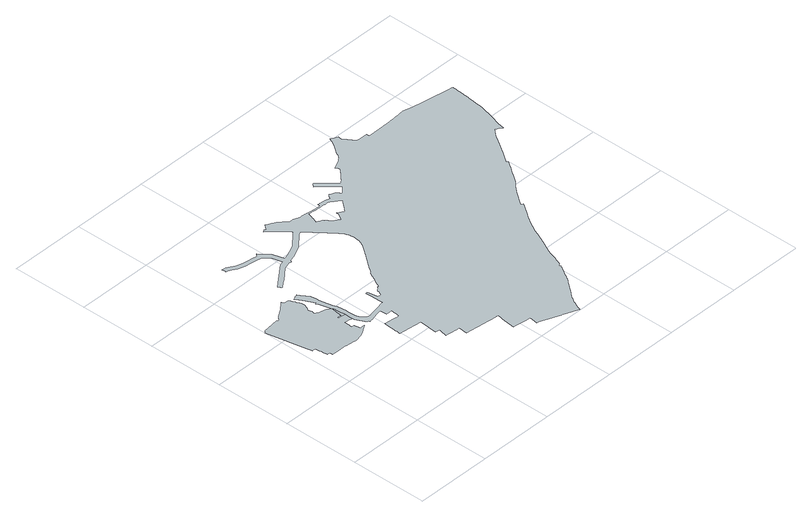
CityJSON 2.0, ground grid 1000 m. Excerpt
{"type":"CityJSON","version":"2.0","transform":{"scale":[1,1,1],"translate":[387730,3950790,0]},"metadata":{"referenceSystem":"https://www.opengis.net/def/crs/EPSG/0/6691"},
"CityObjects":{
"object1":{"type":"GenericCityObject","attributes":{"class":"25","urbanPlanType":"21","prefecture":"13","city":"13100"},"geometry":[{"type":"MultiSurface","lod":"0","boundaries":[[[0,1,2,3,4,5,6,7,8,9,10,11,12,13,14,15,16,17,18,19,20,21,22,23,24,25,26,27,28,29,30,31,32,33,34,35,36,37,38,39,40,41,42,43,44,45,46,47,48,49,50,51,52,53,54,55,56,57,58,59,60,61,62,63,64,65,66,67,68,69,70,71,72,73,74,75,76,77,78,79,80,81,82,83,84,85,86,87,88,89,90,91,92,93,94,95,96,97,98,99,100,101,102,103,104,105,106,107,108,109,110,111,112,113,114,115,116,117,118,119,120,121,122,123,124,125,126,127,128,129,130,131,132,133,134,135,136,137,138,139,140,141,142]]]}]},
"object2":{"type":"GenericCityObject","attributes":{"class":"25","urbanPlanType":"21","prefecture":"13","city":"13100"},"geometry":[{"type":"MultiSurface","lod":"0","boundaries":[[[143,144,145,146,147,148,149,150,151,141,140,139,138,137,136,135,134,133,132,131,130,129,128,127,126,125,124,123,122]]]}]},
"object3":{"type":"GenericCityObject","attributes":{"class":"24","urbanPlanType":"21","prefecture":"13","city":"13100"},"geometry":[{"type":"MultiSurface","lod":"0","boundaries":[[[152,153,154,155,156,157,158,159,160,161,162,163,164,165,166,167,168,169,170,171,172,173,174,175,176,177,178,179,180,181,182,183,184,185,186,187,188,189,190,191,192,193,194,195,196,197,198,199,200,201,202,203,204,205,206,207,208,209,210,211,212,213,214,215,216,217,218,219,220,221,222,223,224,225,226,227,228,229,230,231,232,233,234,235,236,237,238,239,240,241,242,243,244,245,246,247,248,249,250,251,252,253,254,255,256,257,258,259,260,261,262,263,264,265,266,267,268,269,270,271,272,273,274,275,276,277,278,279,280,281,282,283,284,285,286,287,288,289,290,291,292,293,294,295,296,297,298,299,300,301,302,303,304,305,306,307,308,309,310,311,312,313,314,315,316,317,318,319,320,321,322,323,324,325,326,327,328,329,330,331,332,333,334,335,336,337,338,339,340,341,342,343,344,345,346,347,348,349,350,351,352,353,354,355,356,357,358,359,360,361,362,363,364,365,366,367,368,369,370,371,372,373,374,375,376,377,378,379,380,381,382,383,384,385,386,387,388,389,390,391,392,393,394,395,396,397,398,399,400,401,402,403,404,405,406,407,408,409,410,411,412,413,414,415,416,417,418,419,420,421,422,423,424,425,426,427,428,429,430,431,432,433,434,435,436,437,438,439,440,441,442,443,444,445,446,447,448,449,450,451,452,453,454,455,456,457,458,459,460,461,462,463,464,465,466,467,468,469,470,471,472,473,474,475,476,477,478,479,480,481,482,483,484,485,486,487,488,489,490,491,492,493,494,495,496,497,498,499,500,501,502,503,504,505,506,507,508,509,510,511,512,513,514,515,516,517,518,519,520,521,522,523,524,525,526,527,528,529,530,531,532,533,534,535,536,537,538,539,540,541,542,543,544,545,546,547,548,549,550,551,552,553,554,555,556,557,558,559,560,561,562,563,564,565,566,567,568,569,570,571,572,573,574,575,576,577,578,579,580,581,582,583,142,141,151,150,149,148,147,146,145,144,143,122,121,120,119,584,585,586,587,588,589,590,591,592,593,594,595,596,597,598,599,600,601,602,603,604,605,606,607,608,609,610,611,612,613,614,615,616,617,618,619,620,621,622,623,624,625,626,627,628,629,630,631,632,633,634,635,636,637,638,639,640,641,642,643,644,645,646,647,648,649,650,651,652,653,654,655,656,657,658,659,660,661,662,663,664,665,666,667,668,669,670,671,672,673,674,675,676,677,678,679,680,681,682,683,684,685,686,687,688,689,690,691,692,693,694,695,696,697,698,699,700,701,702,703,704,705,706,707,708,709,710,711,712,713,714,715,716,717,718,719,720,721,722,723,724,725,726,727,728,729,730,731,732,733,734,735,736,737,738,739,740,741,742,743,744,745,746,747,748,749,750,751,752,753,754,755,756,757,758,759,760,761,762,763,764,765,766,767,768,769,770,771,772,773,774,775,776,777,778,779,780,781,782,783,784,785,786,787,788,789,790,791,792,793,794,795,796,797,798,799,800,801,802,803,804,805,806,807,808,809,810,811,812,813,814,815,816,817,818,819,820,821,822,823,824,825,826,827,828,829,830,831,832,833,834,835,836,837,838,839,840,841,842,843,844,845,846,847,848,849,850,851,852,853,854,855,856,857,858,859,860,861,862,863,864,865,866,867,868,869,870,871,872,873,874,875,876,877,878,879,880,881,882,883,884,885,886,887,888,889,890,891,892,893,894,895,896,897,898,899,900,901,902,903,904,905,906,907,908,909,910],[911,912,913,914,915,916,917,918,919,920,921,922,923,924,925,926,927,928,929,930,931,932,933,934,935,936,937,938,939,940,941,942,943,944,945,946,947,948,949,950,951,952,953,954,955,956,957,958,959,960,961,962,963,964,965,966,967,968,969,970,971,972,973,974,975,976,977,978,979,980,981,982,983,984,985,986,987,988,989,990,991,992,993,994,995,996,997,998,999,1000,1001,1002,1003,1004,1005,1006,1007,1008,1009,1010,1011,1012,1013,1014,1015]]]}]}
},
"vertices":[
[808,1997,0],[803,2003,0],[789,2016,0],[768,2031,0],[757,2037,0],[742,2043,0],[741,2043,0],[719,2049,0],[694,2054,0],[672,2061,0],[638,2076,0],[616,2090,0],[626,2130,0],[615,2170,0],[613,2173,0],[624,2191,0],[634,2208,0],[643,2232,0],[644,2249,0],[654,2248,0],[654,2257,0],[655,2263,0],[655,2268,0],[650,2308,0],[646,2329,0],[639,2343,0],[627,2368,0],[624,2374,0],[616,2389,0],[613,2394,0],[609,2406,0],[607,2412,0],[602,2424,0],[598,2435,0],[596,2441,0],[589,2448,0],[572,2449,0],[566,2449,0],[533,2457,0],[519,2482,0],[517,2486,0],[502,2471,0],[416,2404,0],[370,2374,0],[342,2355,0],[322,2341,0],[317,2338,0],[292,2318,0],[290,2312,0],[289,2310,0],[270,2293,0],[245,2300,0],[32,2275,0],[19,2255,0],[6,2253,0],[15,2206,0],[111,1722,0],[123,1668,0],[124,1660,0],[169,1664,0],[174,1632,0],[177,1602,0],[180,1580,0],[183,1559,0],[183,1553,0],[184,1546,0],[190,1503,0],[190,1499,0],[223,1503,0],[226,1479,0],[229,1458,0],[278,1457,0],[356,1455,0],[414,1453,0],[462,1450,0],[485,1447,0],[564,1437,0],[570,1436,0],[575,1436,0],[581,1436,0],[587,1436,0],[593,1436,0],[598,1436,0],[604,1437,0],[610,1437,0],[615,1438,0],[621,1439,0],[627,1441,0],[649,1447,0],[651,1447,0],[662,1450,0],[668,1451,0],[673,1453,0],[678,1455,0],[683,1457,0],[688,1459,0],[693,1461,0],[698,1463,0],[703,1466,0],[708,1469,0],[713,1472,0],[831,1544,0],[831,1548,0],[828,1548,0],[794,1545,0],[770,1543,0],[763,1577,0],[761,1597,0],[760,1631,0],[736,1631,0],[720,1632,0],[722,1674,0],[726,1674,0],[726,1739,0],[737,1738,0],[739,1738,0],[755,1738,0],[787,1732,0],[826,1725,0],[830,1724,0],[831,1740,0],[831,1757,0],[834,1824,0],[766,1836,0],[744,1839,0],[739,1841,0],[733,1842,0],[711,1848,0],[723,1852,0],[732,1853,0],[739,1853,0],[769,1855,0],[784,1855,0],[792,1854,0],[793,1879,0],[793,1885,0],[794,1906,0],[793,1922,0],[802,1946,0],[809,1984,0],[810,1991,0],[810,1993,0],[808,1996,0],
[834,1826,0],[832,1855,0],[831,1859,0],[824,1923,0],[822,1944,0],[820,1968,0],[818,1978,0],[816,1984,0],[814,1988,0],
[2985,4025,0],[2980,4024,0],[2960,3983,0],[2945,3952,0],[2930,3926,0],[2912,3900,0],[2899,3881,0],[2871,3841,0],[2867,3835,0],[2856,3823,0],[2846,3810,0],[2835,3783,0],[2830,3771,0],[2827,3764,0],[2823,3756,0],[2815,3747,0],[2808,3738,0],[2807,3737,0],[2800,3731,0],[2786,3721,0],[2765,3706,0],[2761,3703,0],[2738,3690,0],[2673,3655,0],[2646,3645,0],[2644,3645,0],[2664,3609,0],[2675,3596,0],[2601,3516,0],[2561,3478,0],[2530,3447,0],[2507,3428,0],[2488,3412,0],[2334,3578,0],[2285,3631,0],[2284,3631,0],[2275,3628,0],[2265,3618,0],[2259,3610,0],[2257,3608,0],[2245,3593,0],[2245,3592,0],[2304,3529,0],[2459,3363,0],[2414,3321,0],[2374,3284,0],[2365,3294,0],[2353,3311,0],[2320,3345,0],[2304,3351,0],[2285,3359,0],[2256,3375,0],[2254,3374,0],[2248,3371,0],[2242,3363,0],[2238,3358,0],[2232,3351,0],[2227,3343,0],[2225,3340,0],[2219,3329,0],[2211,3312,0],[2203,3317,0],[2194,3322,0],[2184,3327,0],[2176,3330,0],[2168,3333,0],[2159,3335,0],[2153,3336,0],[2151,3336,0],[2147,3336,0],[2142,3337,0],[2116,3341,0],[2098,3342,0],[2091,3343,0],[2090,3343,0],[2080,3344,0],[2070,3345,0],[2066,3345,0],[2056,3345,0],[2048,3346,0],[2048,3340,0],[2048,3316,0],[1977,3316,0],[1958,3318,0],[1930,3322,0],[1921,3323,0],[1906,3324,0],[1895,3324,0],[1882,3323,0],[1876,3325,0],[1871,3326,0],[1866,3327,0],[1862,3328,0],[1857,3329,0],[1851,3331,0],[1846,3332,0],[1830,3333,0],[1818,3335,0],[1799,3336,0],[1797,3336,0],[1780,3337,0],[1772,3338,0],[1765,3339,0],[1732,3348,0],[1668,3369,0],[1628,3369,0],[1561,3423,0],[1534,3445,0],[1512,3467,0],[1465,3490,0],[1463,3491,0],[1462,3491,0],[1460,3492,0],[1429,3510,0],[1424,3512,0],[1393,3531,0],[1353,3475,0],[1345,3464,0],[1324,3483,0],[1298,3460,0],[1310,3450,0],[1335,3428,0],[1358,3404,0],[1380,3380,0],[1414,3340,0],[1423,3329,0],[1425,3327,0],[1461,3285,0],[1470,3275,0],[1509,3230,0],[1519,3218,0],[1516,3217,0],[1515,3217,0],[1514,3217,0],[1512,3216,0],[1511,3215,0],[1510,3215,0],[1509,3214,0],[1508,3214,0],[1507,3213,0],[1505,3212,0],[1504,3212,0],[1503,3211,0],[1501,3210,0],[1499,3209,0],[1498,3208,0],[1497,3208,0],[1496,3207,0],[1494,3206,0],[1492,3204,0],[1491,3204,0],[1490,3203,0],[1488,3202,0],[1487,3201,0],[1484,3198,0],[1481,3196,0],[1336,3069,0],[1332,3066,0],[1332,3065,0],[1327,3062,0],[1326,3061,0],[1323,3059,0],[1321,3058,0],[1318,3056,0],[1316,3054,0],[1314,3053,0],[1313,3052,0],[1311,3051,0],[1309,3050,0],[1308,3050,0],[1306,3048,0],[1304,3047,0],[1303,3047,0],[1301,3046,0],[1299,3045,0],[1298,3044,0],[1296,3043,0],[1294,3043,0],[1293,3042,0],[1289,3040,0],[1169,2993,0],[1109,2972,0],[1064,3126,0],[1043,3151,0],[957,3254,0],[930,3224,0],[869,3232,0],[809,3242,0],[736,3249,0],[655,3279,0],[599,3310,0],[548,3334,0],[526,3339,0],[500,3346,0],[501,3343,0],[504,3332,0],[506,3324,0],[508,3317,0],[511,3310,0],[511,3307,0],[511,3305,0],[507,3295,0],[504,3288,0],[530,3282,0],[574,3261,0],[631,3230,0],[632,3229,0],[724,3195,0],[802,3188,0],[861,3177,0],[947,3166,0],[951,3164,0],[1011,3092,0],[1052,2952,0],[994,2933,0],[794,2776,0],[749,2744,0],[739,2737,0],[687,2698,0],[693,2690,0],[696,2685,0],[699,2681,0],[703,2668,0],[704,2666,0],[716,2651,0],[772,2693,0],[781,2699,0],[827,2731,0],[985,2855,0],[1080,2888,0],[1097,2879,0],[1110,2881,0],[1112,2882,0],[1123,2903,0],[1193,2927,0],[1352,2994,0],[1525,3145,0],[1527,3147,0],[1528,3148,0],[1529,3149,0],[1530,3149,0],[1531,3150,0],[1532,3150,0],[1532,3151,0],[1533,3151,0],[1534,3152,0],[1535,3152,0],[1537,3153,0],[1538,3154,0],[1540,3155,0],[1542,3156,0],[1543,3156,0],[1544,3156,0],[1545,3157,0],[1546,3157,0],[1548,3157,0],[1548,3158,0],[1549,3158,0],[1550,3158,0],[1551,3158,0],[1553,3159,0],[1554,3159,0],[1555,3159,0],[1569,3161,0],[1588,3137,0],[1601,3121,0],[1613,3107,0],[1629,3089,0],[1642,3075,0],[1654,3059,0],[1668,3043,0],[1680,3028,0],[1690,3016,0],[1700,3004,0],[1714,2988,0],[1728,2972,0],[1737,2960,0],[1746,2948,0],[1756,2936,0],[1766,2923,0],[1774,2913,0],[1784,2901,0],[1793,2890,0],[1803,2877,0],[1805,2874,0],[1808,2870,0],[1810,2868,0],[1817,2860,0],[1825,2850,0],[1833,2839,0],[1855,2811,0],[1857,2808,0],[1861,2800,0],[1865,2794,0],[1868,2786,0],[1871,2777,0],[1875,2768,0],[1878,2759,0],[1881,2750,0],[1884,2741,0],[1886,2731,0],[1888,2720,0],[1889,2711,0],[1890,2708,0],[1891,2702,0],[1891,2696,0],[1892,2692,0],[1892,2686,0],[1893,2675,0],[1893,2668,0],[1893,2661,0],[1893,2650,0],[1892,2641,0],[1891,2633,0],[1890,2624,0],[1890,2619,0],[1888,2611,0],[1887,2604,0],[1885,2593,0],[1883,2585,0],[1880,2575,0],[1878,2568,0],[1876,2563,0],[1874,2556,0],[1871,2549,0],[1868,2543,0],[1864,2534,0],[1861,2527,0],[1857,2520,0],[1855,2516,0],[1855,2515,0],[1851,2509,0],[1848,2504,0],[1845,2500,0],[1841,2493,0],[1837,2487,0],[1833,2481,0],[1827,2472,0],[1824,2468,0],[1819,2462,0],[1818,2460,0],[1815,2456,0],[1812,2453,0],[1811,2451,0],[1807,2446,0],[1753,2374,0],[1744,2362,0],[1739,2355,0],[1607,2179,0],[1599,2168,0],[1572,2127,0],[1568,2121,0],[1563,2112,0],[1556,2116,0],[1555,2117,0],[1545,2101,0],[1536,2084,0],[1535,2083,0],[1528,2071,0],[1526,2064,0],[1520,2050,0],[1518,2043,0],[1516,2038,0],[1514,2034,0],[1511,2029,0],[1508,2022,0],[1502,2013,0],[1496,2001,0],[1489,1989,0],[1479,1973,0],[1468,1950,0],[1461,1933,0],[1453,1915,0],[1443,1888,0],[1424,1892,0],[1421,1885,0],[1382,1856,0],[1376,1851,0],[1376,1848,0],[1375,1837,0],[1375,1831,0],[1356,1791,0],[1349,1775,0],[1349,1774,0],[1346,1767,0],[1339,1770,0],[1327,1774,0],[1318,1778,0],[1303,1786,0],[1284,1891,0],[1275,1916,0],[1258,1909,0],[1260,1898,0],[1259,1886,0],[1262,1745,0],[1262,1741,0],[1269,1670,0],[1251,1672,0],[1133,1644,0],[1025,1621,0],[1008,1618,0],[1000,1617,0],[994,1617,0],[985,1618,0],[975,1622,0],[962,1629,0],[908,1679,0],[895,1739,0],[889,1838,0],[887,1869,0],[873,1990,0],[860,2038,0],[830,2152,0],[825,2205,0],[822,2241,0],[812,2319,0],[806,2320,0],[780,2366,0],[773,2378,0],[746,2420,0],[726,2450,0],[703,2438,0],[690,2432,0],[686,2436,0],[680,2432,0],[662,2423,0],[653,2418,0],[660,2409,0],[699,2337,0],[772,2194,0],[750,2194,0],[761,2173,0],[841,1697,0],[863,1647,0],[887,1585,0],[897,1577,0],[912,1566,0],[926,1557,0],[927,1548,0],[929,1548,0],[930,1548,0],[935,1549,0],[962,1554,0],[966,1554,0],[971,1555,0],[979,1557,0],[981,1557,0],[988,1558,0],[1000,1561,0],[1023,1567,0],[1051,1574,0],[1052,1574,0],[1063,1576,0],[1087,1582,0],[1136,1595,0],[1137,1595,0],[1137,1594,0],[1137,1588,0],[1140,1548,0],[1142,1502,0],[1147,1502,0],[1165,1503,0],[1173,1503,0],[1191,1504,0],[1194,1505,0],[1194,1501,0],[1197,1502,0],[1223,1503,0],[1225,1504,0],[1225,1497,0],[1226,1490,0],[1226,1485,0],[1227,1481,0],[1222,1476,0],[1221,1466,0],[1221,1464,0],[1221,1463,0],[1220,1454,0],[1219,1451,0],[1217,1422,0],[1215,1411,0],[1214,1409,0],[1214,1408,0],[1212,1387,0],[1211,1383,0],[1210,1378,0],[1166,1383,0],[1158,1384,0],[1143,1386,0],[1130,1387,0],[1118,1389,0],[1013,1401,0],[1011,1401,0],[1007,1402,0],[1007,1394,0],[1006,1386,0],[1005,1364,0],[1002,1315,0],[1001,1296,0],[1001,1293,0],[998,1243,0],[997,1226,0],[997,1219,0],[996,1201,0],[994,1179,0],[994,1165,0],[1122,1152,0],[1123,1152,0],[1218,1143,0],[1295,1135,0],[1270,898,0],[1327,893,0],[1333,892,0],[1330,879,0],[1325,860,0],[1302,774,0],[1357,768,0],[1395,764,0],[1433,760,0],[1453,758,0],[1455,758,0],[1486,755,0],[1500,753,0],[1490,640,0],[1551,634,0],[1554,633,0],[1911,595,0],[1917,594,0],[1938,592,0],[1947,591,0],[1929,473,0],[1921,421,0],[1908,334,0],[1963,328,0],[2104,311,0],[2145,307,0],[2151,306,0],[2140,194,0],[2168,191,0],[2170,191,0],[2194,181,0],[2331,127,0],[2368,113,0],[2425,90,0],[2431,88,0],[2473,71,0],[2567,33,0],[2626,10,0],[2627,10,0],[2635,42,0],[2639,48,0],[2653,83,0],[2659,99,0],[2667,116,0],[2674,132,0],[2680,145,0],[2690,163,0],[2705,188,0],[2713,203,0],[2722,217,0],[2729,226,0],[2735,233,0],[2741,240,0],[2751,253,0],[2772,279,0],[2791,302,0],[2810,326,0],[2831,352,0],[2852,378,0],[2872,402,0],[2893,429,0],[2900,438,0],[2905,443,0],[2912,452,0],[2914,456,0],[2917,460,0],[2919,463,0],[2923,469,0],[2924,472,0],[2930,480,0],[2935,489,0],[2944,504,0],[2955,521,0],[2973,553,0],[2991,584,0],[3006,610,0],[3010,617,0],[3030,649,0],[3031,651,0],[3043,671,0],[3043,672,0],[3043,673,0],[3043,674,0],[3043,675,0],[3043,676,0],[3042,677,0],[3036,686,0],[3037,687,0],[3044,702,0],[3047,707,0],[3048,709,0],[3056,709,0],[3060,709,0],[3061,711,0],[3063,714,0],[3072,735,0],[3079,754,0],[3082,761,0],[3084,767,0],[3087,776,0],[3092,789,0],[3103,820,0],[3109,838,0],[3112,848,0],[3120,873,0],[3128,895,0],[3136,918,0],[3143,939,0],[3147,952,0],[3151,961,0],[3156,972,0],[3161,983,0],[3169,998,0],[3179,1019,0],[3188,1037,0],[3200,1060,0],[3215,1092,0],[3227,1116,0],[3235,1133,0],[3236,1133,0],[3245,1155,0],[3246,1158,0],[3261,1192,0],[3282,1240,0],[3307,1297,0],[3347,1370,0],[3392,1452,0],[3393,1452,0],[3400,1465,0],[3412,1487,0],[3416,1495,0],[3449,1538,0],[3462,1553,0],[3474,1570,0],[3545,1675,0],[3555,1691,0],[3569,1710,0],[3543,1728,0],[3672,1908,0],[3710,1954,0],[3731,1980,0],[3788,2032,0],[3825,2081,0],[3854,2122,0],[3890,2172,0],[3928,2228,0],[3956,2266,0],[3967,2282,0],[4000,2327,0],[3978,2343,0],[4056,2450,0],[4060,2455,0],[4072,2473,0],[4110,2530,0],[4133,2571,0],[4212,2694,0],[4231,2724,0],[4319,2825,0],[4341,2809,0],[4351,2802,0],[4397,2769,0],[4398,2771,0],[4410,2832,0],[4414,2847,0],[4459,3006,0],[4465,3026,0],[4471,3049,0],[4476,3072,0],[4483,3102,0],[4491,3138,0],[4496,3163,0],[4501,3183,0],[4508,3217,0],[4510,3228,0],[4511,3239,0],[4517,3291,0],[4520,3322,0],[4527,3381,0],[4530,3403,0],[4530,3407,0],[4530,3410,0],[4535,3461,0],[4537,3484,0],[4540,3539,0],[4541,3544,0],[4544,3596,0],[4544,3599,0],[4545,3616,0],[4546,3618,0],[4549,3651,0],[4527,3655,0],[4482,3663,0],[4468,3665,0],[4467,3665,0],[4226,3703,0],[4130,3721,0],[4019,3742,0],[4004,3745,0],[3875,3771,0],[3748,3761,0],[3747,3761,0],[3743,3761,0],[3713,3759,0],[3694,3757,0],[3694,3760,0],[3690,3759,0],[3656,3758,0],[3615,3755,0],[3311,3745,0],[3307,3789,0],[3201,3784,0],[3200,3784,0],[3199,3784,0],[3198,3784,0],[3197,3784,0],[3195,3784,0],[3194,3784,0],[3193,3784,0],[3192,3784,0],[3191,3784,0],[3190,3784,0],[3189,3785,0],[3188,3785,0],[3186,3785,0],[3184,3786,0],[3183,3786,0],[3182,3786,0],[3181,3787,0],[3180,3787,0],[3179,3787,0],[3178,3788,0],[3177,3788,0],[3175,3789,0],[3173,3790,0],[3172,3790,0],[3172,3791,0],[3170,3791,0],[3148,3811,0],[3130,3839,0],[3096,3886,0],[3089,3894,0],[3064,3920,0],[3059,3925,0],[3064,3961,0],[3065,3982,0],[3043,3993,0],[3030,4000,0],[3029,4000,0],[3000,4016,0],[1887,3301,0],[1891,3301,0],[1901,3302,0],[1907,3302,0],[1912,3302,0],[1920,3301,0],[1927,3300,0],[1937,3299,0],[1947,3297,0],[1957,3296,0],[1969,3295,0],[1980,3295,0],[1988,3295,0],[2001,3295,0],[2017,3294,0],[2029,3294,0],[2031,3294,0],[2043,3294,0],[2065,3294,0],[2075,3294,0],[2083,3293,0],[2091,3292,0],[2108,3285,0],[2130,3287,0],[2135,3287,0],[2146,3285,0],[2147,3285,0],[2149,3285,0],[2150,3284,0],[2153,3284,0],[2159,3282,0],[2163,3280,0],[2170,3277,0],[2176,3273,0],[2183,3269,0],[2185,3266,0],[2212,3247,0],[2243,3225,0],[2251,3218,0],[2257,3212,0],[2264,3205,0],[2276,3192,0],[2265,3182,0],[2240,3154,0],[2193,3099,0],[2185,3088,0],[2157,3053,0],[2074,3107,0],[2075,3076,0],[2075,3075,0],[2071,3067,0],[2069,3064,0],[2062,3049,0],[2060,3046,0],[2029,2996,0],[2023,2985,0],[1961,3026,0],[1923,3077,0],[1920,3082,0],[1919,3083,0],[1915,3088,0],[1914,3089,0],[1911,3093,0],[1910,3094,0],[1909,3094,0],[1906,3098,0],[1905,3099,0],[1900,3104,0],[1899,3105,0],[1895,3108,0],[1895,3109,0],[1894,3109,0],[1890,3113,0],[1889,3113,0],[1889,3114,0],[1884,3118,0],[1883,3119,0],[1879,3122,0],[1878,3122,0],[1877,3123,0],[1873,3126,0],[1872,3126,0],[1872,3127,0],[1866,3130,0],[1866,3131,0],[1861,3134,0],[1860,3134,0],[1859,3135,0],[1855,3137,0],[1854,3137,0],[1853,3138,0],[1848,3141,0],[1841,3144,0],[1812,3157,0],[1820,3173,0],[1837,3229,0],[1838,3234,0],[1839,3237,0],[1855,3294,0],[1859,3306,0],[1860,3305,0],[1865,3304,0],[1870,3303,0],[1875,3302,0],[1882,3301,0]
]}
